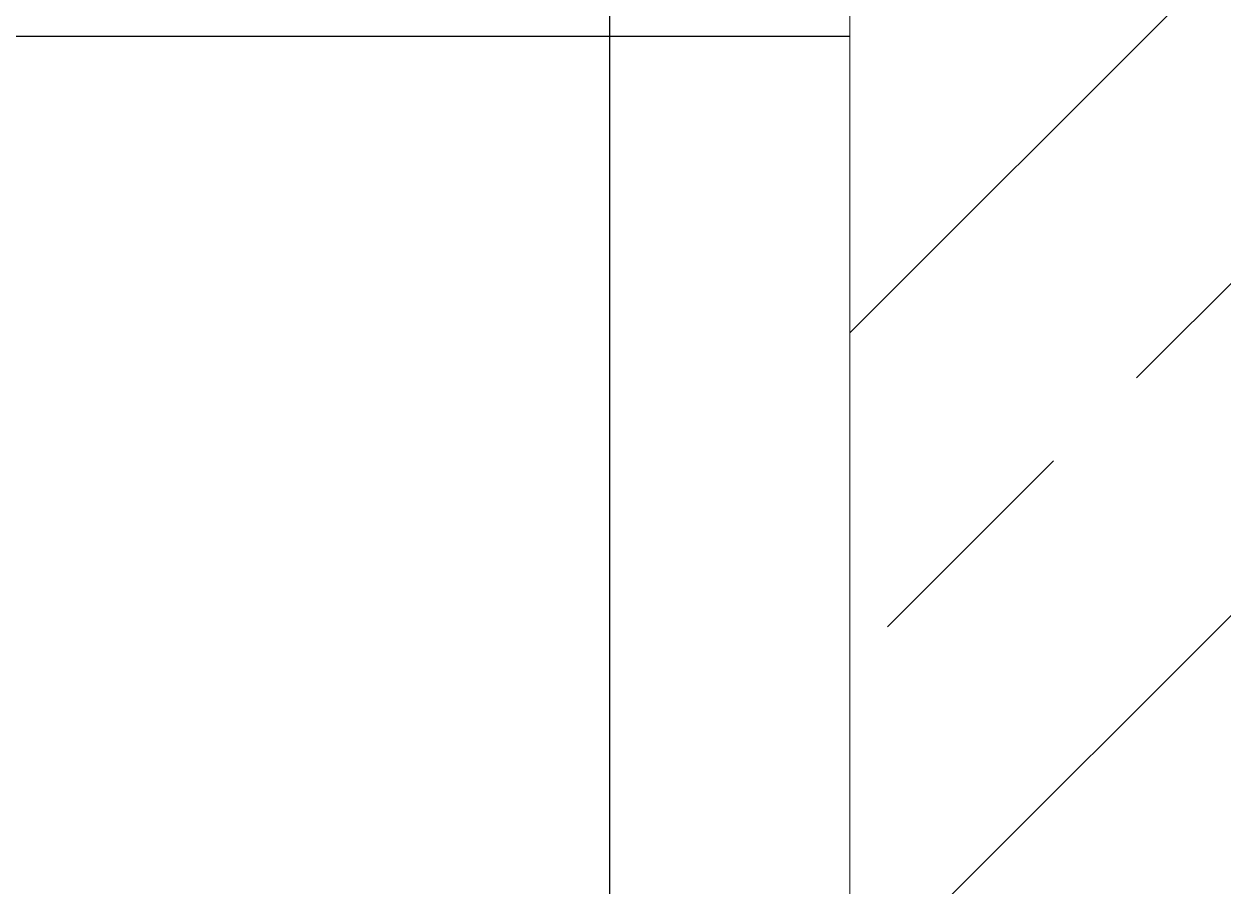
# Model space of a CAD drawing. Header units: millimetres. Extents: x -92759 to 184353, y -15225 to 86714.
# Drawn here: x 68468 to 69278, y 53551 to 54134 of the extents above; entities that cross this region are included whole.
import ezdxf

# ---------------------------------------------------------------- set-up
doc = ezdxf.new("R2010")
doc.units = ezdxf.units.MM
doc.layers.add('A-PATT-CONC', color=8, linetype='Continuous')
doc.layers.add('HFI 9MM FPB', color=94, linetype='Continuous', lineweight=5)

# ---------------------------------------------------------------- blocks, each defined once
blk = doc.blocks.new('RCP_B8L2')
at = {"layer": 'A-PATT-CONC'}
h = blk.add_hatch(dxfattribs=at)
h.set_pattern_fill('ANSI37', color=256, scale=189, angle=45)
h.set_pattern_definition([(90, (-383593.07, -167902.3), (-600.075, 0), []), (180, (-383593.07, -167902.3), (-6e-14, -600.075), [])])
h.paths.add_polyline_path([(-384793.07, -159502.3), (-379993.07, -159502.3), (-379993.07, -163702.3), (-383593.07, -163702.3), (-383593.07, -167902.3), (-384793.07, -167902.3)])
at = {"layer": 'HFI 9MM FPB'}
h = blk.add_hatch(dxfattribs=at)
h.set_pattern_fill('ANSI33', color=256, scale=50)
h.set_pattern_definition([(45, (-381589.02, -647239), (-224.5064, 224.5064), []), (45, (-381364.5, -647239), (-224.5064, 224.5064), [158.75, -79.375])])
h.paths.add_polyline_path([(-383218.07, -168127.3), (-385018.07, -168127.3), (-385018.07, -159277.3), (-379768.07, -159277.3), (-379768.07, -164077.3), (-383218.07, -164077.3)])
h.paths.add_polyline_path([(-379993.07, -159502.3), (-379993.07, -163702.3), (-383593.07, -163702.3), (-383593.07, -167902.3), (-384793.07, -167902.3), (-384793.07, -159502.3)], flags=16)
blk.add_lwpolyline([(-379993.07, -159502.3), (-379993.07, -163702.3), (-383593.07, -163702.3), (-383593.07, -167902.3), (-384793.07, -167902.3), (-384793.07, -159502.3)], close=True, dxfattribs=at)

msp = doc.modelspace()

# ---------------------------------------------------------------- block references
at = {"layer": 'A-PATT-CONC'}
msp.add_blockref('RCP_B8L2', (452619.12, 220318.54), dxfattribs=at)

doc.saveas('drawing.dxf')
